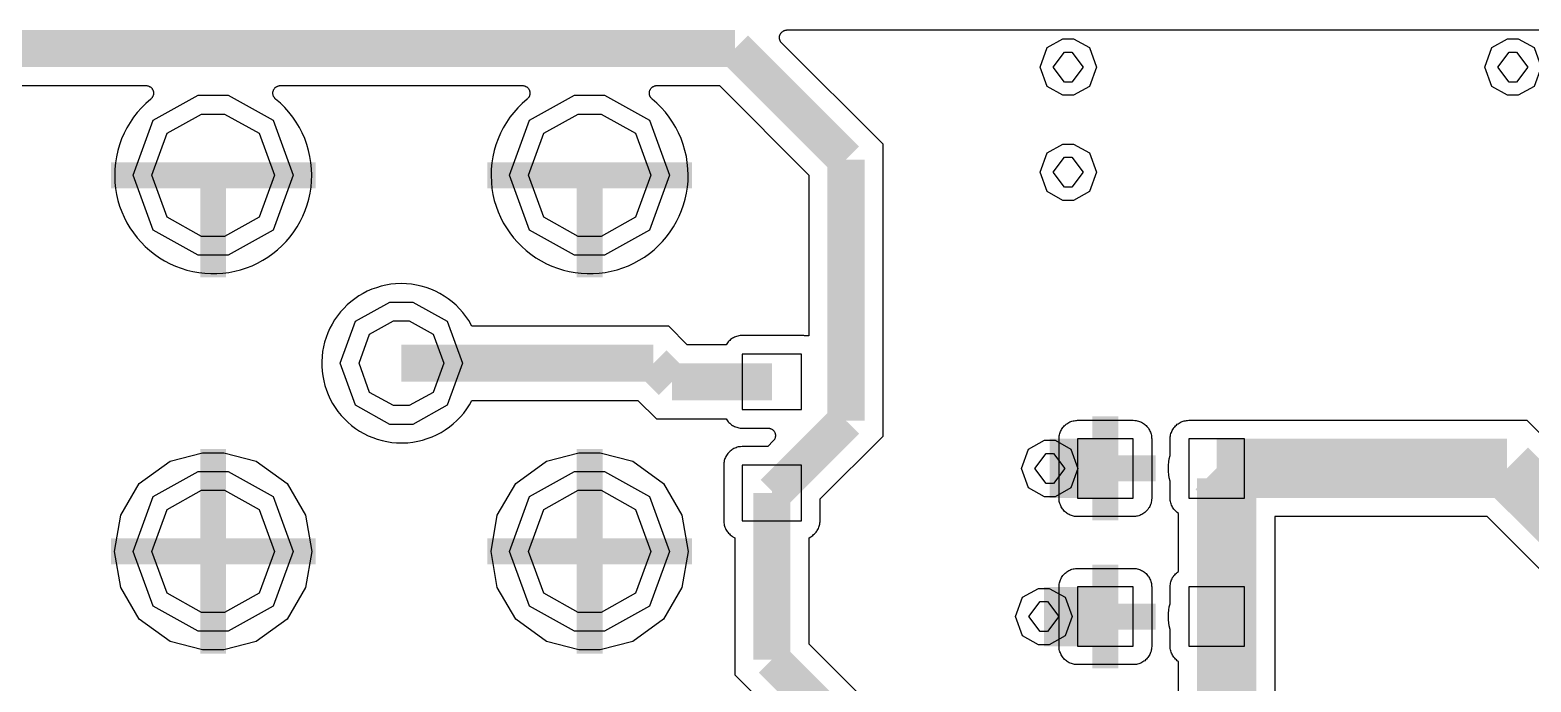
# Model space of a CAD drawing. Extents: x -0.15 to 4.85, y -1.33 to 3.4.
# Drawn here: x 1.417 to 2.214, y 2.35 to 2.697 of the extents above; entities that cross this region are included whole.
import ezdxf

# ---------------------------------------------------------------- set-up
doc = ezdxf.new("R2010")
doc.units = 0
doc.layers.get('0').update_dxf_attribs({"linetype": 'CONTINUOUS'})

msp = doc.modelspace()

# ---------------------------------------------------------------- linework, layer by layer
at = {"color": 0}
for points, const_width in [([(0.580686, 2.687), (1.79135, 2.687)], 0.019685), ([(1.79135, 2.687), (1.85038, 2.62797)], 0.019685), ([(1.85038, 2.62797), (1.85038, 2.48918)], 0.019685), ([(1.45981, 2.61967), (1.51417, 2.61967)], 0.013779), ([(1.51417, 2.61967), (1.56853, 2.61967)], 0.013779), ([(1.51417, 2.56531), (1.51417, 2.61967)], 0.013779), ([(1.65985, 2.61967), (1.71415, 2.61967), (1.76851, 2.61967)], 0.013779), ([(1.71415, 2.56531), (1.71415, 2.61967)], 0.013779), ([(1.61417, 2.51968), (1.74806, 2.51968)], 0.019685), ([(1.74806, 2.51968), (1.75788, 2.50986)], 0.019685), ([(1.75788, 2.50986), (1.81104, 2.50986)], 0.019685), ([(1.85038, 2.48918), (1.81203, 2.45078)], 0.019685), ([(1.98818, 2.43618), (1.98818, 2.46379), (1.98818, 2.49142)], 0.013779), ([(1.51417, 2.36532), (1.51417, 2.41968), (1.51417, 2.47406)], 0.013779), ([(1.71415, 2.36532), (1.71415, 2.41968), (1.71415, 2.47406)], 0.013779), ([(1.98818, 2.46379), (1.95867, 2.46379)], 0.031496), ([(2.05258, 2.45847), (2.04726, 2.46379)], 0.031496), ([(2.20156, 2.46379), (2.04726, 2.46379)], 0.031496), ([(2.05258, 2.38187), (2.05258, 2.45847)], 0.031496), ([(2.32282, 2.34254), (2.20156, 2.46379)], 0.031496), ([(1.98818, 2.46379), (2.01482, 2.46379)], 0.013779), ([(1.81104, 2.36218), (1.81104, 2.45078)], 0.019685), ([(1.81203, 2.45078), (1.81104, 2.45078)], 0.019685), ([(1.45981, 2.41968), (1.51417, 2.41968)], 0.013779), ([(1.51417, 2.41968), (1.56853, 2.41968)], 0.013779), ([(1.65985, 2.41968), (1.71415, 2.41968), (1.76851, 2.41968)], 0.013779), ([(1.98818, 2.38501), (1.98818, 2.41264)], 0.013779), ([(1.98818, 2.38501), (1.95553, 2.38501)], 0.031496), ([(2.04726, 2.38501), (2.04943, 2.38501)], 0.031496), ([(2.04943, 2.38501), (2.05258, 2.38187)], 0.031496), ([(2.05258, 2.28818), (2.05258, 2.38187)], 0.031496), ([(1.98818, 2.38501), (2.01482, 2.38501)], 0.013779), ([(1.98818, 2.35746), (1.98818, 2.38501)], 0.013779), ([(1.89958, 2.27364), (1.81104, 2.36218)], 0.019685)]:
    msp.add_lwpolyline(points, dxfattribs=dict(at, const_width=const_width))
for points in [[(1.91928, 2.28178), (1.83074, 2.37038), (1.83074, 2.4269), (1.83172, 2.4275), (1.83226, 2.42782), (1.83275, 2.42821), (1.83318, 2.42858), (1.83367, 2.42896), (1.83406, 2.4294), (1.83449, 2.42989), (1.83481, 2.43038), (1.83514, 2.43086), (1.83546, 2.4314), (1.83574, 2.43189), (1.83594, 2.43249), (1.83617, 2.43303), (1.83633, 2.43362), (1.83643, 2.43422), (1.83654, 2.43482), (1.8366, 2.43542), (1.8366, 2.43601), (1.8366, 2.44757), (1.87007, 2.481), (1.87007, 2.63611), (1.81619, 2.68997), (1.81599, 2.69025), (1.81582, 2.69047), (1.81565, 2.69063), (1.81556, 2.69085), (1.81544, 2.69107), (1.81533, 2.69128), (1.81522, 2.69156), (1.81517, 2.69176), (1.81511, 2.69199), (1.81506, 2.69225), (1.81506, 2.69247), (1.815, 2.69275), (1.815, 2.69296), (1.81506, 2.69324), (1.81506, 2.69344), (1.81511, 2.69372), (1.81517, 2.69394), (1.81528, 2.69421), (1.81533, 2.69443), (1.81544, 2.69464), (1.81556, 2.69486), (1.81571, 2.69508), (1.81582, 2.69524), (1.81599, 2.69546), (1.81614, 2.69563), (1.81636, 2.69578), (1.81653, 2.69594), (1.81674, 2.69611), (1.81696, 2.69628), (1.81712, 2.69638), (1.81739, 2.69649), (1.81761, 2.6966), (1.81783, 2.69665), (1.81804, 2.69671), (1.81832, 2.69676), (1.81853, 2.69682), (1.81881, 2.69682), (1.81903, 2.69688), (1.81903, 2.69688), (4.68501, 2.69688)], [(1.25739, 2.66731), (1.47847, 2.66731), (1.47875, 2.66731), (1.47896, 2.66731), (1.47924, 2.66725), (1.47944, 2.66719), (1.47967, 2.66714), (1.47993, 2.66703), (1.48015, 2.66692), (1.48037, 2.66681), (1.48058, 2.66671), (1.48081, 2.6666), (1.48097, 2.66643), (1.48118, 2.66626), (1.48135, 2.66611), (1.48151, 2.66589), (1.48167, 2.66572), (1.48178, 2.66551), (1.48194, 2.66529), (1.48206, 2.66507), (1.48217, 2.66486), (1.48226, 2.66464), (1.48232, 2.66443), (1.48238, 2.66415), (1.48243, 2.66393), (1.48243, 2.66367), (1.48249, 2.66344), (1.48249, 2.66318), (1.48249, 2.66296), (1.48243, 2.66269), (1.48238, 2.66247), (1.48232, 2.66219), (1.48226, 2.66199), (1.48217, 2.66176), (1.48206, 2.66156), (1.48194, 2.66133), (1.48183, 2.66111), (1.48167, 2.6609), (1.48151, 2.66074), (1.48135, 2.66051), (1.48118, 2.66036), (1.48103, 2.66019), (1.47836, 2.65786), (1.47603, 2.65553), (1.47386, 2.65308), (1.47185, 2.65049), (1.47001, 2.64776), (1.46833, 2.64494), (1.46681, 2.64201), (1.4655, 2.63899), (1.46436, 2.63589), (1.46344, 2.63274), (1.46274, 2.62949), (1.46225, 2.62624), (1.46193, 2.62297), (1.46182, 2.61967), (1.46197, 2.61582), (1.46231, 2.61261), (1.46285, 2.60947), (1.46356, 2.60632), (1.46447, 2.60328), (1.46556, 2.60024), (1.46686, 2.59732), (1.46833, 2.59444), (1.46996, 2.59167), (1.47175, 2.58901), (1.47369, 2.58646), (1.47582, 2.58407), (1.4781, 2.58179), (1.48049, 2.57963), (1.48297, 2.57763), (1.48564, 2.57583), (1.48835, 2.57415), (1.49122, 2.57263), (1.49415, 2.57132), (1.49714, 2.57018), (1.50022, 2.56921), (1.50332, 2.56844), (1.50647, 2.5679), (1.50967, 2.56753), (1.51288, 2.56736), (1.51613, 2.56736), (1.51932, 2.56758), (1.52247, 2.56801), (1.52563, 2.56861), (1.52876, 2.56943), (1.53181, 2.5704), (1.53479, 2.57154), (1.53772, 2.5729), (1.54054, 2.57447), (1.54325, 2.57615), (1.54586, 2.578), (1.54835, 2.58006), (1.55074, 2.58224), (1.55296, 2.58451), (1.55503, 2.58694), (1.55697, 2.58956), (1.55876, 2.59221), (1.56035, 2.59499), (1.56175, 2.59792), (1.563, 2.60083), (1.56408, 2.60388), (1.56496, 2.60697), (1.56565, 2.61011), (1.56614, 2.61326), (1.56642, 2.61646), (1.56653, 2.61967), (1.56642, 2.62314), (1.5661, 2.62639), (1.56556, 2.62965), (1.56485, 2.63285), (1.56392, 2.63606), (1.56278, 2.63914), (1.56149, 2.64213), (1.55996, 2.64506), (1.55828, 2.64788), (1.55643, 2.65058), (1.55438, 2.65319), (1.55221, 2.65569), (1.54988, 2.65797), (1.54732, 2.66019), (1.54715, 2.66036), (1.547, 2.66051), (1.54683, 2.66074), (1.54667, 2.6609), (1.5465, 2.66111), (1.5464, 2.66133), (1.54629, 2.66156), (1.54618, 2.66176), (1.54607, 2.66199), (1.54601, 2.66225), (1.54596, 2.66247), (1.5459, 2.66269), (1.54586, 2.66296), (1.54586, 2.66318), (1.54586, 2.66344), (1.5459, 2.66367), (1.5459, 2.66393), (1.54596, 2.66415), (1.54601, 2.66443), (1.54612, 2.66464), (1.54618, 2.66486), (1.54629, 2.66507), (1.5464, 2.66529), (1.54656, 2.66551), (1.54667, 2.66572), (1.54683, 2.66594), (1.547, 2.66611), (1.54715, 2.66626), (1.54738, 2.66643), (1.5476, 2.6666), (1.54775, 2.66671), (1.54797, 2.66681), (1.54819, 2.66692), (1.54846, 2.66703), (1.54868, 2.66714), (1.54889, 2.66719), (1.54917, 2.66725), (1.54938, 2.66731), (1.54965, 2.66731), (1.54988, 2.66731), (1.67844, 2.66731), (1.67872, 2.66731), (1.67894, 2.66731), (1.67921, 2.66725), (1.67943, 2.66719), (1.67969, 2.66714), (1.67992, 2.66703), (1.68014, 2.66692), (1.68035, 2.66681), (1.68057, 2.66671), (1.68078, 2.6666), (1.681, 2.66643), (1.68117, 2.66626), (1.68132, 2.66611), (1.68149, 2.66589), (1.68165, 2.66572), (1.68182, 2.66551), (1.68192, 2.66529), (1.68203, 2.66507), (1.68214, 2.66486), (1.68225, 2.66464), (1.68231, 2.66443), (1.68236, 2.66415), (1.68242, 2.66393), (1.68246, 2.66367), (1.68246, 2.66344), (1.68246, 2.66318), (1.68246, 2.66296), (1.68242, 2.66269), (1.68242, 2.66247), (1.68231, 2.66219), (1.68225, 2.66199), (1.68219, 2.66176), (1.68208, 2.66156), (1.68197, 2.66133), (1.68182, 2.66111), (1.68171, 2.6609), (1.68154, 2.66074), (1.68137, 2.66051), (1.68122, 2.66036), (1.681, 2.66019), (1.67835, 2.65786), (1.67607, 2.65553), (1.67383, 2.65308), (1.67183, 2.65049), (1.66999, 2.64776), (1.66831, 2.64494), (1.66683, 2.64201), (1.66549, 2.63899), (1.6644, 2.63589), (1.66347, 2.63274), (1.66278, 2.62949), (1.66222, 2.62624), (1.6619, 2.62297), (1.66185, 2.61967), (1.66196, 2.61582), (1.66228, 2.61261), (1.66282, 2.60947), (1.66353, 2.60632), (1.66446, 2.60328), (1.6656, 2.60024), (1.66683, 2.59732), (1.66831, 2.59444), (1.66993, 2.59167), (1.67172, 2.58901), (1.67374, 2.58646), (1.67579, 2.58407), (1.67807, 2.58179), (1.68046, 2.57963), (1.68301, 2.57763), (1.68561, 2.57583), (1.68838, 2.57415), (1.69119, 2.57263), (1.69412, 2.57132), (1.69717, 2.57018), (1.70021, 2.56921), (1.70335, 2.56844), (1.7065, 2.5679), (1.70969, 2.56753), (1.7129, 2.56736), (1.7161, 2.56736), (1.71931, 2.56758), (1.7225, 2.56801), (1.72565, 2.56861), (1.72875, 2.56943), (1.73183, 2.5704), (1.73482, 2.57154), (1.73769, 2.5729), (1.74051, 2.57447), (1.74328, 2.57615), (1.74589, 2.578), (1.74839, 2.58006), (1.75072, 2.58224), (1.75294, 2.58451), (1.75506, 2.58694), (1.75696, 2.58956), (1.75875, 2.59221), (1.76032, 2.59499), (1.76178, 2.59792), (1.76303, 2.60083), (1.76406, 2.60388), (1.76493, 2.60697), (1.76564, 2.61011), (1.76613, 2.61326), (1.76644, 2.61646), (1.7665, 2.61967), (1.76639, 2.62314), (1.76607, 2.62639), (1.76558, 2.62965), (1.76482, 2.63285), (1.7639, 2.63606), (1.76276, 2.63914), (1.76146, 2.64213), (1.75994, 2.64506), (1.75826, 2.64788), (1.75642, 2.65058), (1.7544, 2.65319), (1.75218, 2.65569), (1.74985, 2.65797), (1.74735, 2.66019), (1.74714, 2.66036), (1.74697, 2.66051), (1.74681, 2.66074), (1.74665, 2.6609), (1.74654, 2.66111), (1.74637, 2.66133), (1.74626, 2.66156), (1.74615, 2.66176), (1.74611, 2.66199), (1.746, 2.66225), (1.74594, 2.66247), (1.74589, 2.66269), (1.74589, 2.66296), (1.74589, 2.66318), (1.74589, 2.66344), (1.74589, 2.66367), (1.74594, 2.66393), (1.74594, 2.66415), (1.74606, 2.66443), (1.74611, 2.66464), (1.74621, 2.66486), (1.74632, 2.66507), (1.74643, 2.66529), (1.74654, 2.66551), (1.74669, 2.66572), (1.74686, 2.66594), (1.74703, 2.66611), (1.74719, 2.66626), (1.74735, 2.66643), (1.74757, 2.6666), (1.74779, 2.66671), (1.748, 2.66681), (1.74822, 2.66692), (1.74843, 2.66703), (1.74865, 2.66714), (1.74893, 2.66719), (1.74914, 2.66725), (1.74936, 2.66731), (1.74963, 2.66731), (1.7499, 2.66731), (1.78315, 2.66731), (1.83068, 2.61978), (1.83068, 2.53432), (1.82851, 2.53432), (1.82835, 2.53432), (1.82803, 2.53438), (1.82771, 2.53443), (1.82743, 2.53443), (1.82711, 2.53443), (1.82678, 2.53443), (1.79526, 2.53443), (1.79467, 2.53443), (1.79407, 2.53438), (1.79347, 2.53426), (1.79288, 2.53417), (1.79228, 2.534), (1.79168, 2.53378), (1.79114, 2.53357), (1.7906, 2.53329), (1.7901, 2.53297), (1.78956, 2.53264), (1.78907, 2.53226), (1.78864, 2.53189), (1.78821, 2.53144), (1.78782, 2.53101), (1.78744, 2.53053), (1.78707, 2.53004), (1.78674, 2.52956), (1.76601, 2.52956), (1.75619, 2.53938), (1.65165, 2.53938), (1.64997, 2.54236), (1.64844, 2.54453), (1.64682, 2.54664), (1.64508, 2.54865), (1.64318, 2.55054), (1.64118, 2.55228), (1.63906, 2.55392), (1.63689, 2.55543), (1.63461, 2.55679), (1.63222, 2.55799), (1.62979, 2.55907), (1.62729, 2.55993), (1.62474, 2.56069), (1.62214, 2.56129), (1.61947, 2.56172), (1.61682, 2.56194), (1.61417, 2.56204), (1.61107, 2.56194), (1.60846, 2.56167), (1.60592, 2.56124), (1.60336, 2.56064), (1.60086, 2.55988), (1.59843, 2.55901), (1.59604, 2.55799), (1.59376, 2.55679), (1.59154, 2.55549), (1.58936, 2.55401), (1.58731, 2.55244), (1.58535, 2.55071), (1.5835, 2.54886), (1.58176, 2.54697), (1.58014, 2.5449), (1.57868, 2.54279), (1.57732, 2.54057), (1.57613, 2.53829), (1.57504, 2.5359), (1.57412, 2.53346), (1.57336, 2.53096), (1.57276, 2.52847), (1.57228, 2.52592), (1.572, 2.52331), (1.57185, 2.52071), (1.57185, 2.5181), (1.572, 2.51556), (1.57239, 2.51294), (1.57288, 2.5104), (1.57353, 2.5079), (1.57428, 2.5054), (1.57526, 2.50301), (1.57635, 2.50064), (1.5776, 2.49836), (1.57894, 2.49612), (1.58047, 2.49401), (1.5821, 2.49201), (1.58389, 2.49011), (1.58574, 2.48832), (1.58768, 2.48664), (1.58981, 2.48507), (1.59197, 2.48365), (1.59419, 2.48235), (1.59653, 2.48115), (1.59892, 2.48018), (1.60136, 2.47931), (1.6039, 2.47861), (1.6064, 2.47807), (1.609, 2.47763), (1.61156, 2.47742), (1.61417, 2.47736), (1.61753, 2.47747), (1.62018, 2.47774), (1.62285, 2.47822), (1.62539, 2.47888), (1.62794, 2.47964), (1.63043, 2.48056), (1.63288, 2.48169), (1.63521, 2.48294), (1.63749, 2.48431), (1.63965, 2.48588), (1.64172, 2.4875), (1.64368, 2.48935), (1.64557, 2.49125), (1.64725, 2.49325), (1.64889, 2.49543), (1.65035, 2.49765), (1.65165, 2.49999), (1.73986, 2.49999), (1.74974, 2.49017), (1.78674, 2.49017), (1.78707, 2.48963), (1.78744, 2.48912), (1.78782, 2.48864), (1.78821, 2.48821), (1.78864, 2.48778), (1.78913, 2.48739), (1.78961, 2.48701), (1.7901, 2.48669), (1.79065, 2.48636), (1.79119, 2.48615), (1.79174, 2.48588), (1.79233, 2.48571), (1.79288, 2.4855), (1.79347, 2.48539), (1.79407, 2.48528), (1.79467, 2.48522), (1.79526, 2.48522), (1.80893, 2.48522), (1.80925, 2.48522), (1.80947, 2.48517), (1.80975, 2.48511), (1.80996, 2.48507), (1.81024, 2.48501), (1.81044, 2.4849), (1.81067, 2.48479), (1.81089, 2.48468), (1.8111, 2.48457), (1.81132, 2.48442), (1.81149, 2.48431), (1.81164, 2.48414), (1.81186, 2.48392), (1.81203, 2.48376), (1.81213, 2.48354), (1.81229, 2.48337), (1.8124, 2.48317), (1.81251, 2.48294), (1.81263, 2.48268), (1.81272, 2.48246), (1.81278, 2.48224), (1.81283, 2.48197), (1.81289, 2.48175), (1.81289, 2.48149), (1.81289, 2.48126), (1.81289, 2.481), (1.81289, 2.48078), (1.81283, 2.4805), (1.81278, 2.48029), (1.81272, 2.48007), (1.81267, 2.47981), (1.81257, 2.47958), (1.81246, 2.47936), (1.81235, 2.47915), (1.81218, 2.47893), (1.81208, 2.47876), (1.81192, 2.47856), (1.81175, 2.47839), (1.80876, 2.4754), (1.79526, 2.4754), (1.79433, 2.47535), (1.79368, 2.47529), (1.79314, 2.47519), (1.79254, 2.47503), (1.79194, 2.47481), (1.7914, 2.4746), (1.79086, 2.47438), (1.79032, 2.47406), (1.78978, 2.47372), (1.78929, 2.4734), (1.78886, 2.47301), (1.78842, 2.47258), (1.78799, 2.47215), (1.78761, 2.47172), (1.78722, 2.47122), (1.7869, 2.47074), (1.78658, 2.47019), (1.78631, 2.46965), (1.78608, 2.46911), (1.78587, 2.46851), (1.78571, 2.46792), (1.7856, 2.46738), (1.78549, 2.46678), (1.78544, 2.46613), (1.78544, 2.46553), (1.78544, 2.43601), (1.78544, 2.43542), (1.78549, 2.43482), (1.7856, 2.43422), (1.78571, 2.43362), (1.78587, 2.43303), (1.78608, 2.43249), (1.78631, 2.43189), (1.78658, 2.43135), (1.7869, 2.43086), (1.78722, 2.43032), (1.78761, 2.42983), (1.78799, 2.4294), (1.78842, 2.42896), (1.78886, 2.42853), (1.78935, 2.42815), (1.78983, 2.42782), (1.79032, 2.4275), (1.79135, 2.4269), (1.79135, 2.35404), (1.87989, 2.26544)], [(2.02697, 2.34221), (2.02697, 2.36115), (2.02638, 2.36158), (2.02589, 2.36196), (2.02546, 2.36239), (2.02503, 2.36289), (2.02458, 2.36337), (2.02426, 2.36392), (2.02389, 2.36446), (2.02361, 2.365), (2.02333, 2.3656), (2.02312, 2.36619), (2.02296, 2.36679), (2.02279, 2.36739), (2.02269, 2.36804), (2.02264, 2.36864), (2.02264, 2.36929), (2.02264, 2.37801), (2.02258, 2.37824), (2.02215, 2.38003), (2.02187, 2.38165), (2.02171, 2.38333), (2.02165, 2.38501), (2.02171, 2.38686), (2.02187, 2.38849), (2.02215, 2.39017), (2.02258, 2.39181), (2.02264, 2.39207), (2.02264, 2.40081), (2.02264, 2.40151), (2.02274, 2.40217), (2.02285, 2.40276), (2.02296, 2.40342), (2.02318, 2.40401), (2.02339, 2.40461), (2.02367, 2.40515), (2.02393, 2.40575), (2.02432, 2.40629), (2.02464, 2.40678), (2.02507, 2.40726), (2.02551, 2.40775), (2.02594, 2.40818), (2.02643, 2.40857), (2.02697, 2.40894), (2.02697, 2.43988), (2.02638, 2.44031), (2.02589, 2.44074), (2.02546, 2.44117), (2.02503, 2.44161), (2.02458, 2.4421), (2.02426, 2.44264), (2.02389, 2.44318), (2.02361, 2.44372), (2.02333, 2.44432), (2.02312, 2.44492), (2.02296, 2.44551), (2.02279, 2.44617), (2.02269, 2.44676), (2.02264, 2.44742), (2.02264, 2.44801), (2.02264, 2.45674), (2.02258, 2.45701), (2.02215, 2.45875), (2.02187, 2.46043), (2.02171, 2.46211), (2.02165, 2.46379), (2.02171, 2.46558), (2.02187, 2.46726), (2.02215, 2.46894), (2.02258, 2.47058), (2.02264, 2.47079), (2.02264, 2.47953), (2.02269, 2.4805), (2.02274, 2.4811), (2.02285, 2.48169), (2.02301, 2.48229), (2.02324, 2.48283), (2.02344, 2.48343), (2.02367, 2.48397), (2.02399, 2.48447), (2.02432, 2.48501), (2.02464, 2.4855), (2.02503, 2.48599), (2.02546, 2.48642), (2.02589, 2.48681), (2.02632, 2.48724), (2.02681, 2.48756), (2.02731, 2.48794), (2.02785, 2.48821), (2.02839, 2.48849), (2.02893, 2.48869), (2.02953, 2.48892), (2.03007, 2.48908), (2.03067, 2.48918), (2.03126, 2.48929), (2.03186, 2.48935), (2.03246, 2.4894), (2.21219, 2.4894), (2.33346, 2.3681)], [(2.31224, 2.31693), (2.19099, 2.43819), (2.07814, 2.43819), (2.07814, 2.34221)]]:
    msp.add_lwpolyline(points, dxfattribs=at)
for points in [[(1.96849, 2.69215), (1.97125, 2.69215), (1.97972, 2.68749), (1.98346, 2.67718), (1.97972, 2.66686), (1.97125, 2.66215), (1.96849, 2.66215), (1.96567, 2.66215), (1.95726, 2.66686), (1.95351, 2.67718), (1.95726, 2.68749), (1.96567, 2.69215), (1.96849, 2.69215)], [(2.20471, 2.69215), (2.20747, 2.69215), (2.21594, 2.68749), (2.21968, 2.67718), (2.21594, 2.66686), (2.20747, 2.66215), (2.20471, 2.66215), (2.20189, 2.66215), (2.19347, 2.66686), (2.18974, 2.67718), (2.19347, 2.68749), (2.20189, 2.69215), (2.20471, 2.69215)], [(1.51417, 2.66219), (1.5221, 2.66219), (1.54601, 2.64896), (1.55665, 2.61972), (1.54601, 2.59047), (1.5221, 2.57718), (1.51417, 2.57718), (1.50619, 2.57718), (1.48226, 2.59047), (1.47169, 2.61972), (1.48226, 2.64896), (1.50619, 2.66219), (1.51417, 2.66219)], [(1.71415, 2.66219), (1.72207, 2.66219), (1.746, 2.64896), (1.75662, 2.61972), (1.746, 2.59047), (1.72207, 2.57718), (1.71415, 2.57718), (1.70618, 2.57718), (1.68225, 2.59047), (1.67167, 2.61972), (1.68225, 2.64896), (1.70618, 2.66219), (1.71415, 2.66219)], [(1.96849, 2.63626), (1.97125, 2.63626), (1.97972, 2.6316), (1.98346, 2.62129), (1.97972, 2.61099), (1.97125, 2.60626), (1.96849, 2.60626), (1.96567, 2.60626), (1.95726, 2.61099), (1.95351, 2.62129), (1.95726, 2.6316), (1.96567, 2.63626), (1.96849, 2.63626)], [(1.61417, 2.55218), (1.62024, 2.55218), (1.63851, 2.54203), (1.64665, 2.51968), (1.63851, 2.49738), (1.62024, 2.48718), (1.61417, 2.48718), (1.60803, 2.48718), (1.58981, 2.49738), (1.58167, 2.51968), (1.58981, 2.54203), (1.60803, 2.55218), (1.61417, 2.55218)], [(1.79526, 2.52461), (1.79526, 2.4951), (1.82678, 2.4951), (1.82678, 2.52461), (1.79526, 2.52461)], [(1.96356, 2.47953), (1.96361, 2.4805), (1.96371, 2.4811), (1.96382, 2.48169), (1.96399, 2.48229), (1.96415, 2.48283), (1.96436, 2.48343), (1.96464, 2.48397), (1.9649, 2.48447), (1.96524, 2.48501), (1.96556, 2.4855), (1.96594, 2.48599), (1.96637, 2.48642), (1.96681, 2.48681), (1.96729, 2.48724), (1.96774, 2.48756), (1.96828, 2.48794), (1.96876, 2.48821), (1.96931, 2.48849), (1.9699, 2.48869), (1.97044, 2.48892), (1.97104, 2.48908), (1.97164, 2.48918), (1.97224, 2.48929), (1.97283, 2.48935), (1.97343, 2.4894), (2.00294, 2.4894), (2.00392, 2.48935), (2.00451, 2.48924), (2.00511, 2.48912), (2.00571, 2.48897), (2.00625, 2.48881), (2.00685, 2.48858), (2.00739, 2.48832), (2.00793, 2.48804), (2.00842, 2.48772), (2.0089, 2.48735), (2.0094, 2.48696), (2.00983, 2.48658), (2.01026, 2.48615), (2.01064, 2.48565), (2.01103, 2.48522), (2.01135, 2.48468), (2.01163, 2.48419), (2.01189, 2.48365), (2.01217, 2.48306), (2.01232, 2.48251), (2.01249, 2.48192), (2.01265, 2.48132), (2.01271, 2.48072), (2.01276, 2.48013), (2.01282, 2.47953), (2.01282, 2.44801), (2.01276, 2.44708), (2.01265, 2.44649), (2.01254, 2.44589), (2.01243, 2.44529), (2.01222, 2.44469), (2.012, 2.44415), (2.01174, 2.44361), (2.01146, 2.44307), (2.01114, 2.44258), (2.01081, 2.44204), (2.01043, 2.44161), (2.01, 2.44117), (2.00956, 2.44074), (2.00912, 2.44036), (2.00864, 2.43997), (2.0081, 2.43965), (2.00761, 2.43933), (2.00707, 2.43906), (2.00653, 2.43883), (2.00593, 2.43862), (2.00533, 2.43846), (2.00474, 2.43835), (2.00414, 2.43824), (2.00354, 2.43819), (2.00294, 2.43819), (1.97343, 2.43819), (1.97244, 2.43824), (1.97185, 2.43829), (1.97125, 2.4384), (1.97065, 2.43857), (1.97011, 2.43874), (1.96951, 2.439), (1.96897, 2.43922), (1.96849, 2.43954), (1.96794, 2.43982), (1.96746, 2.44019), (1.96697, 2.44057), (1.96654, 2.44096), (1.9661, 2.44144), (1.96572, 2.44188), (1.9654, 2.44236), (1.96501, 2.44285), (1.96475, 2.4434), (1.96447, 2.44394), (1.96426, 2.44449), (1.96404, 2.44508), (1.96388, 2.44563), (1.96371, 2.44622), (1.96367, 2.44682), (1.96361, 2.44742), (1.96356, 2.44801), (1.96356, 2.47953)], [(1.95867, 2.47876), (1.96143, 2.47876), (1.9699, 2.4741), (1.97364, 2.46379), (1.9699, 2.45349), (1.96143, 2.44876), (1.95867, 2.44876), (1.95585, 2.44876), (1.94739, 2.45349), (1.94364, 2.46379), (1.94739, 2.4741), (1.95585, 2.47876), (1.95867, 2.47876)], [(1.97343, 2.44801), (2.00294, 2.44801), (2.00294, 2.47953), (1.97343, 2.47953), (1.97343, 2.44801)], [(2.03246, 2.44801), (2.06203, 2.44801), (2.06203, 2.47953), (2.03246, 2.47953), (2.03246, 2.44801)], [(1.51417, 2.47204), (1.51986, 2.47204), (1.53707, 2.4676), (1.5534, 2.45571), (1.56322, 2.43894), (1.56653, 2.41968), (1.56322, 2.40049), (1.5534, 2.38372), (1.53707, 2.37183), (1.51986, 2.36733), (1.51417, 2.36733), (1.50842, 2.36733), (1.49122, 2.37183), (1.47489, 2.38372), (1.46507, 2.40049), (1.46176, 2.41968), (1.46507, 2.43894), (1.47489, 2.45571), (1.49122, 2.4676), (1.50842, 2.47204), (1.51417, 2.47204)], [(1.71415, 2.47204), (1.71985, 2.47204), (1.73704, 2.4676), (1.75337, 2.45571), (1.76319, 2.43894), (1.7665, 2.41968), (1.76319, 2.40049), (1.75337, 2.38372), (1.73704, 2.37183), (1.71985, 2.36733), (1.71415, 2.36733), (1.7084, 2.36733), (1.69125, 2.37183), (1.67488, 2.38372), (1.66506, 2.40049), (1.66179, 2.41968), (1.66506, 2.43894), (1.67488, 2.45571), (1.69125, 2.4676), (1.7084, 2.47204), (1.71415, 2.47204)], [(1.79526, 2.46553), (1.79526, 2.43601), (1.82678, 2.43601), (1.82678, 2.46553), (1.79526, 2.46553)], [(1.51417, 2.46217), (1.5221, 2.46217), (1.54601, 2.44893), (1.55665, 2.41968), (1.54601, 2.3905), (1.5221, 2.37721), (1.51417, 2.37721), (1.50619, 2.37721), (1.48226, 2.3905), (1.47169, 2.41968), (1.48226, 2.44893), (1.50619, 2.46217), (1.51417, 2.46217)], [(1.71415, 2.46217), (1.72207, 2.46217), (1.746, 2.44893), (1.75662, 2.41968), (1.746, 2.3905), (1.72207, 2.37721), (1.71415, 2.37721), (1.70618, 2.37721), (1.68225, 2.3905), (1.67167, 2.41968), (1.68225, 2.44893), (1.70618, 2.46217), (1.71415, 2.46217)], [(1.96356, 2.40081), (1.96361, 2.40174), (1.96371, 2.40232), (1.96382, 2.40292), (1.96399, 2.40351), (1.96415, 2.40411), (1.96436, 2.40465), (1.96464, 2.40521), (1.9649, 2.40575), (1.96524, 2.40629), (1.96556, 2.40678), (1.96594, 2.40721), (1.96637, 2.40764), (1.96681, 2.40808), (1.96729, 2.40846), (1.96774, 2.40883), (1.96828, 2.40917), (1.96876, 2.40949), (1.96931, 2.40976), (1.9699, 2.40997), (1.97044, 2.41019), (1.97104, 2.41036), (1.97164, 2.41046), (1.97224, 2.41057), (1.97283, 2.41063), (1.97343, 2.41063), (2.00294, 2.41063), (2.00392, 2.41057), (2.00451, 2.41051), (2.00511, 2.41042), (2.00571, 2.41025), (2.00625, 2.41008), (2.00685, 2.40986), (2.00739, 2.4096), (2.00793, 2.40926), (2.00842, 2.409), (2.0089, 2.40863), (2.0094, 2.40824), (2.00983, 2.40786), (2.01026, 2.40743), (2.01064, 2.40694), (2.01103, 2.40644), (2.01135, 2.40596), (2.01163, 2.40542), (2.01189, 2.40488), (2.01217, 2.40433), (2.01232, 2.40374), (2.01249, 2.40319), (2.01265, 2.4026), (2.01271, 2.402), (2.01276, 2.4014), (2.01282, 2.40081), (2.01282, 2.36929), (2.01276, 2.36831), (2.01265, 2.36771), (2.01254, 2.36711), (2.01243, 2.36657), (2.01222, 2.36597), (2.012, 2.36543), (2.01174, 2.36483), (2.01146, 2.36435), (2.01114, 2.36381), (2.01081, 2.36332), (2.01043, 2.36289), (2.01, 2.36239), (2.00956, 2.36201), (2.00912, 2.36158), (2.00864, 2.36125), (2.0081, 2.36093), (2.00761, 2.36061), (2.00707, 2.36033), (2.00653, 2.36011), (2.00593, 2.3599), (2.00533, 2.35974), (2.00474, 2.35963), (2.00414, 2.35951), (2.00354, 2.35947), (2.00294, 2.35947), (1.97343, 2.35947), (1.97244, 2.35947), (1.97185, 2.35957), (1.97125, 2.35968), (1.97065, 2.35985), (1.97011, 2.36001), (1.96951, 2.36022), (1.96897, 2.3605), (1.96849, 2.36076), (1.96794, 2.3611), (1.96746, 2.36147), (1.96697, 2.36185), (1.96654, 2.36224), (1.9661, 2.36267), (1.96572, 2.36315), (1.9654, 2.36364), (1.96501, 2.36412), (1.96475, 2.36468), (1.96447, 2.36517), (1.96426, 2.36576), (1.96404, 2.36631), (1.96388, 2.3669), (1.96371, 2.3675), (1.96367, 2.3681), (1.96361, 2.36869), (1.96356, 2.36929), (1.96356, 2.40081)], [(1.97343, 2.36929), (2.00294, 2.36929), (2.00294, 2.40081), (1.97343, 2.40081), (1.97343, 2.36929)], [(2.03246, 2.36929), (2.06203, 2.36929), (2.06203, 2.40081), (2.03246, 2.40081), (2.03246, 2.36929)], [(1.95553, 2.40004), (1.95829, 2.40004), (1.96675, 2.39537), (1.9705, 2.38507), (1.96675, 2.37476), (1.95829, 2.37004), (1.95553, 2.37004), (1.95271, 2.37004), (1.94424, 2.37476), (1.9405, 2.38507), (1.94424, 2.39537), (1.95271, 2.40004), (1.95553, 2.40004)]]:
    msp.add_lwpolyline(points, close=True, dxfattribs=at)
at = {"color": 7}
for points in [[(1.96849, 2.68515), (1.97044, 2.68515), (1.97646, 2.67718), (1.97044, 2.66914), (1.96849, 2.66914), (1.96649, 2.66914), (1.96051, 2.67718), (1.96649, 2.68515), (1.96849, 2.68515)], [(2.20471, 2.68515), (2.20667, 2.68515), (2.21268, 2.67718), (2.20667, 2.66914), (2.20471, 2.66914), (2.20271, 2.66914), (2.19674, 2.67718), (2.20271, 2.68515), (2.20471, 2.68515)], [(1.51417, 2.65217), (1.52025, 2.65217), (1.53853, 2.64201), (1.54667, 2.61967), (1.53853, 2.59736), (1.52025, 2.58717), (1.51417, 2.58717), (1.50804, 2.58717), (1.48975, 2.59736), (1.48163, 2.61967), (1.48975, 2.64201), (1.50804, 2.65217), (1.51417, 2.65217)], [(1.71415, 2.65217), (1.72022, 2.65217), (1.73851, 2.64201), (1.74665, 2.61967), (1.73851, 2.59736), (1.72022, 2.58717), (1.71415, 2.58717), (1.70801, 2.58717), (1.68979, 2.59736), (1.68165, 2.61967), (1.68979, 2.64201), (1.70801, 2.65217), (1.71415, 2.65217)], [(1.96849, 2.62926), (1.97044, 2.62926), (1.97646, 2.62129), (1.97044, 2.61326), (1.96849, 2.61326), (1.96649, 2.61326), (1.96051, 2.62129), (1.96649, 2.62926), (1.96849, 2.62926)], [(1.61417, 2.54219), (1.61833, 2.54219), (1.63103, 2.53519), (1.63662, 2.51968), (1.63103, 2.50421), (1.61833, 2.49717), (1.61417, 2.49717), (1.60993, 2.49717), (1.59724, 2.50421), (1.59164, 2.51968), (1.59724, 2.53519), (1.60993, 2.54219), (1.61417, 2.54219)], [(1.95867, 2.47176), (1.96062, 2.47176), (1.96664, 2.46379), (1.96062, 2.45576), (1.95867, 2.45576), (1.95667, 2.45576), (1.95064, 2.46379), (1.95667, 2.47176), (1.95867, 2.47176)], [(1.51417, 2.45218), (1.52025, 2.45218), (1.53853, 2.44204), (1.54667, 2.41968), (1.53853, 2.39739), (1.52025, 2.38719), (1.51417, 2.38719), (1.50804, 2.38719), (1.48975, 2.39739), (1.48163, 2.41968), (1.48975, 2.44204), (1.50804, 2.45218), (1.51417, 2.45218)], [(1.71415, 2.45218), (1.72022, 2.45218), (1.73851, 2.44204), (1.74665, 2.41968), (1.73851, 2.39739), (1.72022, 2.38719), (1.71415, 2.38719), (1.70801, 2.38719), (1.68979, 2.39739), (1.68165, 2.41968), (1.68979, 2.44204), (1.70801, 2.45218), (1.71415, 2.45218)], [(1.95553, 2.39306), (1.95747, 2.39306), (1.9635, 2.38507), (1.95747, 2.37704), (1.95553, 2.37704), (1.95351, 2.37704), (1.9475, 2.38507), (1.95351, 2.39306), (1.95553, 2.39306)]]:
    msp.add_lwpolyline(points, close=True, dxfattribs=at)

doc.saveas('drawing.dxf')
